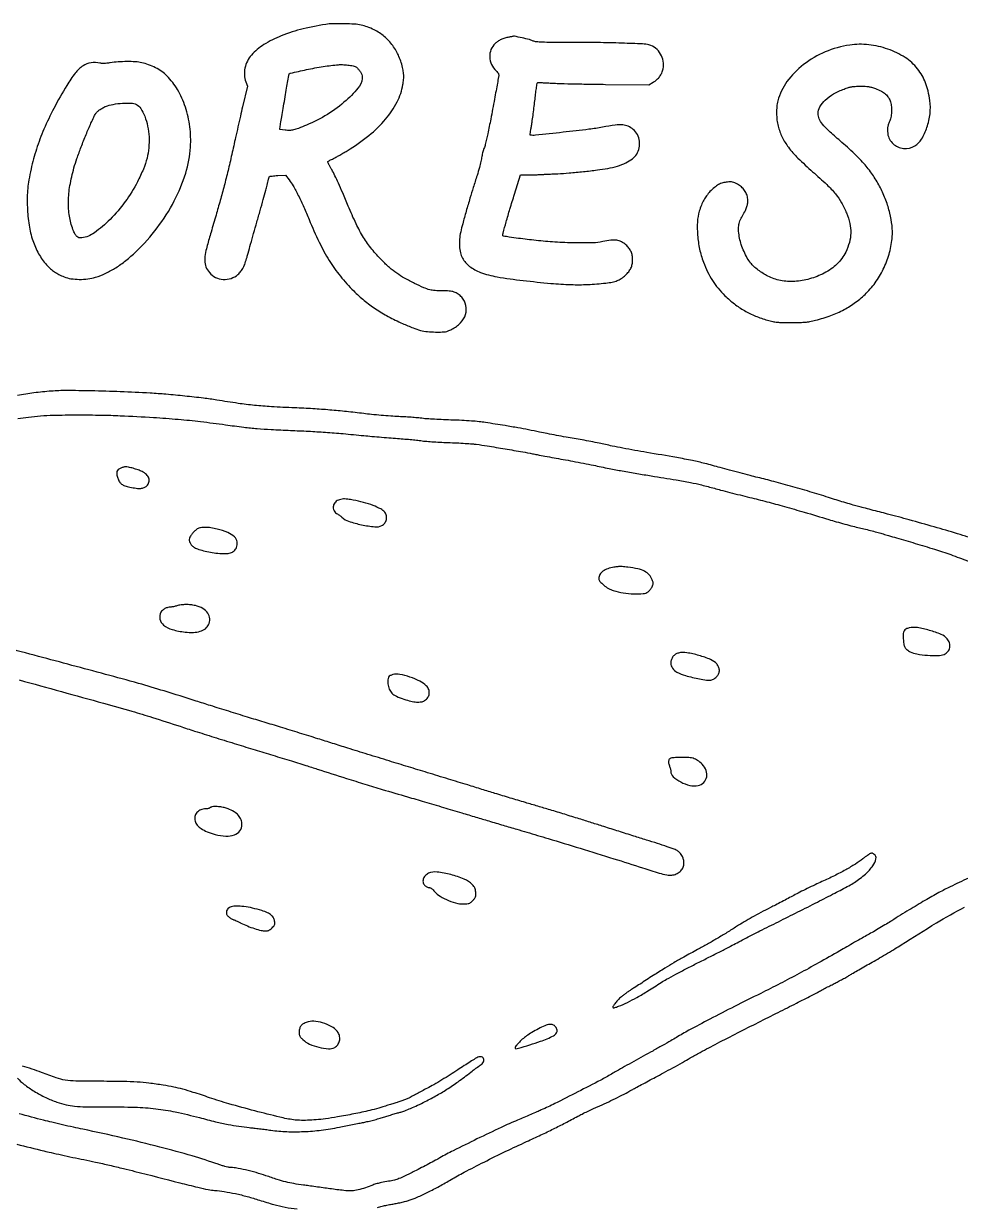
# Model space of a CAD drawing. Extents: x 437 to 3283, y 464 to 3358.
# Drawn here: x 1643 to 2724, y 1950 to 3317 of the extents above; entities that cross this region are included whole.
import ezdxf

# ---------------------------------------------------------------- set-up
doc = ezdxf.new("R2010")
doc.units = 0

msp = doc.modelspace()

# ---------------------------------------------------------------- linework, layer by layer
for points in [[(1995.5, 3316.378795, 0.024169), (1965.610286, 3310.679911, 0.036496), (1940.381579, 3302.607105, 0.042924), (1920.285137, 3292.438104, 0.074141), (1906.012264, 3280.361186, 0.063162), (1901.250467, 3273.316218, 0.065535), (1898.470923, 3265.391581, 0.066967), (1897.872284, 3257.17436, 0.071166), (1899.500293, 3249.269251), (1901.280646, 3244.318255), (1895.683703, 3220.409128, 0.000983), (1893.205293, 3209.727248, 0.000636), (1890.376758, 3197.354556, 0.000639), (1887.643633, 3185.257332, 0.00121), (1885.477045, 3175.5, -0.003275), (1881.03057, 3155.858767, -0.004333), (1876.709821, 3138.03649, -0.004559), (1872.274403, 3121.065141, -0.004419), (1867.485536, 3104, 0.000023), (1865.063151, 3095.65071, 0.000014), (1862.208174, 3085.807619, 0.000014), (1859.382643, 3076.063954, 0.000026), (1857.058591, 3068.047213, 0.014245), (1853.045761, 3052.566056, 0.059028), (1852.013882, 3042.978836, 0.094608), (1853.454749, 3035.847251, 0.078288), (1857.474253, 3029.20615, 0.103548), (1864.532092, 3023.684158, 0.098482), (1873.340556, 3021.329395, 0.097604), (1882.445828, 3022.517021, 0.099702), (1890.342518, 3027.070294, 0.045399), (1893.75993, 3030.678317, 0.046369), (1896.442878, 3034.819601, 0.038041), (1898.697964, 3040.063271, 0.017975), (1900.834647, 3047.116316, -0.003883), (1902.078948, 3051.683701, -0.000437), (1904.992411, 3062.024793, -0.00053), (1908.483072, 3074.323372, -0.000431), (1912.250329, 3087.5, 0.00115), (1916.040962, 3100.830888, 0.001314), (1919.603059, 3113.596875, 0.001186), (1922.571532, 3124.444646, 0.007476), (1923.988776, 3130, -0.00435), (1924.904606, 3133.685962, -0.006472), (1925.77586, 3136.89416, -0.003121), (1926.565533, 3139.595924, -0.122328), (1926.88081, 3140.129056, -0.164702), (1927.412322, 3140.396928, -0.004942), (1929.908653, 3140.724484, -0.009326), (1932.894606, 3141.029909, -0.006249), (1936.31886, 3141.272691), (1945.137719, 3141.78727), (1949.607567, 3136.143635, -0.040002), (1954.095838, 3129.438702, -0.011132), (1960.024283, 3118.261249, -0.010796), (1966.396633, 3104.858337, -0.009273), (1972.529561, 3090.5, 0.016013), (1984.162846, 3064.249487, 0.027134), (1995.7581, 3043.196611, 0.030106), (2008.607038, 3025.117769, 0.026958), (2023.98842, 3007.99862, 0.024691), (2036.098277, 2997.039863, 0.024529), (2049.255302, 2987.302643, 0.023432), (2063.870167, 2978.517869, 0.018752), (2080.357231, 2970.413707, 0.010706), (2092.495869, 2965.31086, 0.031076), (2101.151372, 2962.496138, 0.037927), (2109.078851, 2961.08256, 0.023566), (2118.518896, 2960.57686, 0.00563), (2126.093107, 2960.613709, 0.038492), (2129.806878, 2960.960358, 0.054338), (2132.884704, 2961.840698, 0.017548), (2137.216256, 2963.786748, 0.086634), (2147.330899, 2971.164215, 0.117091), (2153.078311, 2980.869425, 0.131473), (2153.495429, 2991.266622, 0.125446), (2148.695449, 3000.694128, 0.057461), (2144.534179, 3004.459346, 0.075571), (2139.974408, 3006.774548, 0.060646), (2134.182708, 3007.935491, 0.024149), (2126.070624, 3008.165909, -0.021538), (2117.839384, 3008.356727, -0.048742), (2111.697723, 3009.370903, -0.038283), (2105.025894, 3011.712886, -0.009155), (2094.350852, 3016.640067, -0.014958), (2082.814489, 3022.65554, -0.025972), (2073.67845, 3028.415174, -0.026811), (2065.387287, 3034.957424, -0.017259), (2056.477661, 3043.360714, -0.026153), (2044.938202, 3056.311646, -0.030282), (2035.409332, 3069.801535, -0.026766), (2026.713289, 3085.684588, -0.014441), (2017.645456, 3106.070595, 0.002564), (2011.27622, 3121.35749, 0.006303), (2006.398223, 3132.504258, 0.008438), (2002.332294, 3141.096432, 0.014152), (1998.593473, 3148.154059, -0.003925), (1996.833229, 3151.318613, -0.005867), (1995.349333, 3154.113843, -0.0027), (1994.130089, 3156.508737, -0.116904), (1994, 3157.057528, -0.248923), (1994.220824, 3157.473603, -0.012357), (1995.56761, 3158.337279, -0.017519), (1997.291493, 3159.302631, -0.011528), (1999.336546, 3160.296538, 0.016165), (2002.15156, 3161.697058, 0.00421), (2006.581255, 3164.130871, 0.004275), (2011.584009, 3166.991116, 0.004357), (2016.505511, 3169.918779, 0.033552), (2041.486393, 3187.469021, 0.047947), (2060.820644, 3206.417976, 0.055209), (2074.054939, 3226.212252, 0.077786), (2080.797428, 3246.304503, 0.009019), (2081.657925, 3251.979957, 0.034787), (2081.881842, 3255.535852, 0.036357), (2081.605489, 3259.011607, 0.010497), (2080.677449, 3264.321812, 0.052514), (2076.253405, 3278.677299, 0.057494), (2069.029756, 3291.330748, 0.059031), (2059.311223, 3301.731083, 0.060921), (2047.527972, 3309.445329, 0.023317), (2039.555258, 3312.923229, 0.039827), (2032.58924, 3314.964865, 0.03421), (2024.690018, 3316.054644, 0.012777), (2013.5, 3316.53779, 0.002915), (2007.536467, 3316.607967, 0.003692), (2002.025, 3316.599984, 0.002923), (1997.406125, 3316.532184, 0.029897)], [(2203, 3301.000676, 0.030345), (2198.322555, 3299.911089, 0.035682), (2194.066516, 3298.304884, 0.037957), (2190.321914, 3296.219737, 0.045457), (2187.171835, 3293.699319, 0.107301), (2182.405773, 3286.60184, 0.104104), (2180.943263, 3278.087331, 0.100531), (2183.032971, 3269.463771, 0.093324), (2188.353611, 3262.077363, -0.022661), (2189.948601, 3260.416053, -0.049341), (2190.975851, 3258.980543, -0.067404), (2191.493226, 3257.71438, -0.114894), (2191.521112, 3256.577363, 0.005022), (2191.221642, 3255.054893, 0.000114), (2189.865622, 3247.766476, 0.000256), (2188.283974, 3239.230285, 0.000173), (2186.489701, 3229.5, -0.002137), (2182.154797, 3206.498869, -0.005139), (2178.697129, 3189.514207, -0.004349), (2175.884732, 3176.926167, -0.062088), (2174.29963, 3172.617541, 0.043066), (2173.664444, 3171.07431, 0.01339), (2172.976702, 3168.660865, 0.013278), (2172.349376, 3165.910752, 0.01426), (2171.885557, 3163.195713, -0.021221), (2170.845715, 3157.580782, -0.011238), (2169.107331, 3150.716275, -0.007577), (2166.373088, 3141.406229, -0.002355), (2161.987173, 3127.5, 0.005579), (2158.187806, 3115.177062, 0.003091), (2153.812003, 3100.058253, 0.002954), (2149.814096, 3085.592482, 0.010035), (2147.453456, 3076.096813, 0.035302), (2146.166687, 3067.75331, 0.038032), (2146.113848, 3059.519339, 0.041), (2147.253817, 3052.055687, 0.065625), (2149.548973, 3046.041791, 0.105765), (2157.787807, 3036.386188, 0.074617), (2170.314463, 3029.466151, 0.046717), (2189.455715, 3024.325357, 0.013853), (2219.5, 3020.051275, 0.005608), (2251.676366, 3016.745096, 0.015017), (2274.670754, 3015.337354, 0.019114), (2294.247018, 3015.476541, 0.016207), (2314.870249, 3017.083096, 0.020718), (2322.51041, 3018.250176, 0.046862), (2328.116687, 3019.90285, 0.053881), (2332.82378, 3022.401378, 0.036812), (2337.576619, 3026.16089, 0.039174), (2341.396134, 3030.263599, 0.058121), (2343.982347, 3034.432579, 0.060981), (2345.45865, 3038.927735, 0.048917), (2345.956076, 3044, 0.047876), (2345.479401, 3048.966789, 0.057997), (2344.064889, 3053.425204, 0.057544), (2341.652875, 3057.466918, 0.046055), (2338.212975, 3061.196195, 0.064667), (2333.051058, 3064.762169, 0.084313), (2327.587198, 3066.495293, 0.065463), (2320.837859, 3066.550585, 0.024571), (2311.5, 3064.931528, -0.049782), (2300.020762, 3063.531886, -0.009878), (2279.300497, 3063.488533, -0.010828), (2256.153019, 3064.399125, -0.013105), (2234.5, 3066.291675, -0.001622), (2214.098823, 3068.681964, -0.009695), (2203.497621, 3070.167954, -0.00959), (2196.900432, 3071.353681, -0.357618), (2196, 3072.451604, -0.068726), (2196.336827, 3074.890542, -0.00122), (2199.964837, 3087.655628, -0.003018), (2204.341615, 3102.573297, -0.001965), (2209.567642, 3119.75), (2216.432872, 3142), (2227.966436, 3142.111783, 0.002053), (2232.602205, 3142.175752, 0.002414), (2236.993266, 3142.275594, 0.002119), (2240.701711, 3142.393566, 0.014992), (2242.5, 3142.512465, -0.009759), (2244.375802, 3142.656219, -0.001046), (2248.73125, 3142.895475, -0.001287), (2253.919545, 3143.156199, -0.001036), (2259.5, 3143.410643, 0.010081), (2272.669238, 3144.250049, 0.005177), (2289.13321, 3145.805045, 0.00514), (2305.268371, 3147.665596, 0.012236), (2317.205364, 3149.464247, 0.030183), (2328.408401, 3152.139067, 0.041446), (2338.032999, 3155.956064, 0.047818), (2345.619202, 3160.669727, 0.083861), (2350.653873, 3166.053154, 0.096051), (2353.567419, 3173.079319, 0.084908), (2353.822589, 3181.009935, 0.08505), (2351.42863, 3188.562961, 0.096857), (2346.724422, 3194.503889, 0.075129), (2340.940178, 3198.113979, 0.084106), (2334.567326, 3199.674714, 0.051896), (2325.785631, 3199.399409, 0.01235), (2311.325814, 3197.069789, -0.015989), (2295.569858, 3194.648851, -0.002779), (2265.658765, 3191.196078, -0.001136), (2233.839123, 3187.775216, -0.063581), (2227.882875, 3187.907263, -0.400304), (2227.675858, 3188.173945, -0.003845), (2227.967599, 3190.836821, -0.009845), (2228.402736, 3194.004758, -0.005901), (2229.037898, 3197.75, 0.008797), (2229.868276, 3202.824409, 0.002701), (2230.945254, 3210.510938, 0.002702), (2232.057773, 3219.127814, 0.002958), (2233.042476, 3227.5, -0.002789), (2233.948094, 3235.222289, -0.004367), (2234.822171, 3241.853732, -0.001314), (2235.644223, 3247.586877, -0.146262), (2235.966113, 3248.278661, -0.214158), (2236.605277, 3248.566306, -0.003646), (2240.543672, 3248.541285, -0.008597), (2245.192876, 3248.397863, -0.005527), (2250.578661, 3248.079263, 0.010026), (2258.794023, 3247.667414, 0.00155), (2275.098107, 3247.228089, 0.001728), (2294.336272, 3246.835886, 0.001501), (2314.5, 3246.555091), (2364.5, 3246.008977), (2369.713548, 3249.003898, 0.047028), (2373.8975, 3251.96195, 0.057674), (2377.144801, 3255.47449, 0.057289), (2379.519741, 3259.656202, 0.045505), (2381.110639, 3264.603783, 0.09849), (2381.31686, 3273.261399, 0.091444), (2378.229644, 3281.59158, 0.091992), (2372.395434, 3288.23332, 0.101227), (2364.74888, 3292.06762, 0.054957), (2357.425931, 3293.198579, 0.002878), (2333.649006, 3294.094708, 0.004522), (2305.324164, 3294.742672, 0.00328), (2273.780794, 3294.971925, -0.000952), (2249.332553, 3295.035773, -0.010138), (2239.387234, 3295.28238, -0.024842), (2233.793373, 3295.813934, -0.08227), (2230.280794, 3296.933625, 0.058053), (2226.808501, 3298.227847, 0.006149), (2218.381137, 3300.187769, 0.003105), (2209.470487, 3302.086968, 0.162463), (2207.749555, 3301.882381, -0.063514), (2207.55283, 3301.818588, -0.000792), (2206.251432, 3301.574863, -0.002322), (2204.742704, 3301.302025, -0.001517)], [(2596.5, 3291.891499, 0.064441), (2568.359327, 3284.048136, 0.065008), (2543.233751, 3269.314537, 0.069266), (2524.108966, 3249.681797, 0.095079), (2513.536106, 3227.477311, 0.040515), (2512.383732, 3220.914484, 0.025712), (2512.062126, 3213.154331, 0.025517), (2512.542427, 3205.29258, 0.036192), (2513.826631, 3198.407249, 0.049063), (2518.576886, 3185.585046, 0.048671), (2525.744554, 3173.897076, 0.036883), (2536.741272, 3161.386933, 0.014205), (2553.709214, 3145.657079, -0.009865), (2570.02116, 3130.796448, -0.031169), (2580.09357, 3119.981747, -0.041939), (2587.042485, 3109.905374, -0.033206), (2592.842239, 3098.005834, -0.041511), (2596.638666, 3085.911005, -0.060889), (2597.745483, 3074.829198, -0.062815), (2596.145746, 3064.065734, -0.047799), (2591.846804, 3052.933759, -0.039149), (2587.320135, 3045.421672, -0.043597), (2581.820538, 3038.993612, -0.042149), (2575.120288, 3033.444527, -0.032687), (2567.003891, 3028.55617, -0.050222), (2550.269746, 3021.942385, -0.055233), (2533.081468, 3019.068424, -0.058615), (2516.633476, 3020.08582, -0.072277), (2502.077551, 3024.960852, -0.025183), (2496.432595, 3028.176727, -0.021537), (2490.826706, 3032.105286, -0.022232), (2485.850673, 3036.286178, -0.03792), (2482.144565, 3040.250434, -0.041494), (2478.295332, 3045.962076, -0.023054), (2474.534482, 3053.477678, -0.022795), (2471.391521, 3061.526256, -0.032833), (2469.418511, 3068.911308, -0.026319), (2468.274334, 3076.869328, -0.055042), (2468.398068, 3083.11723, -0.06095), (2469.851417, 3088.77303, -0.03986), (2472.80177, 3094.834976, 0.017525), (2476.027591, 3100.773874, 0.040671), (2477.912364, 3105.475812, 0.050948), (2478.762172, 3109.708574, 0.048067), (2478.763348, 3114.11108, 0.063205), (2477.582482, 3119.341742, 0.063188), (2475.132314, 3124.112087, 0.0624), (2471.535516, 3128.169142, 0.059005), (2466.984561, 3131.302356, 0.018146), (2463.761974, 3132.854224, 0.051691), (2461.392441, 3133.611182, 0.052085), (2458.928113, 3133.863029, 0.018644), (2455.394333, 3133.723316, 0.050691), (2450.009833, 3132.754095, 0.055784), (2445.111793, 3130.735911, 0.049335), (2440.318177, 3127.450197, 0.028456), (2435.22545, 3122.644864, 0.030239), (2431.257226, 3117.905504, 0.034647), (2428.083342, 3112.924744, 0.031396), (2425.3977, 3107.149925, 0.018604), (2422.8972, 3099.974777, 0.060752), (2420.694101, 3087.642169, 0.033793), (2420.879732, 3072.351704, 0.032495), (2423.224416, 3056.257527, 0.037608), (2427.575992, 3041.394337, 0.022791), (2432.464303, 3030.009657, 0.029521), (2438.012379, 3020.095017, 0.030205), (2444.576425, 3011.084487, 0.025807), (2452.513397, 3002.419668, 0.03127), (2463.334244, 2993.022674, 0.033107), (2475.046001, 2985.24227, 0.032833), (2487.773995, 2979.022415, 0.029741), (2501.629577, 2974.285229, 0.013832), (2507.805996, 2972.758625, 0.028848), (2512.699757, 2971.984092, 0.020688), (2518.573418, 2971.643524, 0.004207), (2529, 2971.558721, 0.004562), (2539.202859, 2971.654677, 0.018961), (2545.34726, 2972.001867, 0.025113), (2550.574115, 2972.762861, 0.012843), (2557.044085, 2974.212909, 0.025484), (2574.79467, 2979.647811, 0.03548), (2589.969886, 2986.406566, 0.037637), (2603.33236, 2994.88081, 0.034969), (2615.627636, 3005.45588, 0.046283), (2627.201105, 3019.250528, 0.043821), (2636.281657, 3035.184696, 0.043532), (2642.496047, 3052.565278, 0.044327), (2645.559777, 3070.654061, 0.047596), (2645.35651, 3083.408811, 0.031722), (2642.817565, 3097.812507, 0.029977), (2638.226946, 3112.767217, 0.029195), (2631.847135, 3127.202538, 0.029214), (2623.795824, 3140.852066, 0.029389), (2614.223214, 3153.441546, 0.02512), (2601.936953, 3166.391824, 0.013271), (2585.5, 3181.248245, -0.00884), (2572.267926, 3192.996589, -0.03743), (2565.032197, 3200.72912, -0.065605), (2561.272708, 3206.911226, -0.10442), (2560.003738, 3212.945781, -0.133577), (2562.098608, 3220.622427, -0.071552), (2568.28244, 3228.350573, -0.058547), (2577.877197, 3235.436731, -0.040322), (2590.125726, 3241.181703, -0.013746), (2595.0286, 3242.86369, -0.032315), (2598.78736, 3243.777079, -0.030315), (2602.773616, 3244.230112, -0.010819), (2608.5, 3244.407204, -0.010107), (2614.208622, 3244.344782, -0.030458), (2618.083841, 3243.987076, -0.034247), (2621.634706, 3243.187772, -0.015681), (2626.142889, 3241.687611, -0.031732), (2633.026983, 3238.646011, -0.061096), (2637.990562, 3235.239141, -0.072843), (2641.410658, 3231.193502, -0.068473), (2643.614812, 3226.253057, -0.049551), (2644.661199, 3220.627053, -0.037143), (2644.72814, 3214.322256, -0.037519), (2643.869352, 3208.167495, -0.055309), (2642.133097, 3203, 0.152062), (2640.334463, 3189.539564, 0.164473), (2646.604193, 3177.925311, 0.166682), (2658.556234, 3172.595865, 0.156042), (2671.636651, 3175.527388, 0.126416), (2679.472621, 3183.303389, 0.054097), (2685.663612, 3196.81487, 0.051272), (2689.192381, 3212.66115, 0.063801), (2689.029968, 3227.739521, 0.023366), (2686.941715, 3238.903034, 0.034501), (2683.991583, 3248.419091, 0.037624), (2680.000907, 3256.791129, 0.037253), (2674.789079, 3264.5, 0.082705), (2660.342122, 3277.606756, 0.058867), (2640.662754, 3287.214223, 0.056741), (2618.448063, 3292.256667, 0.063325)], [(1743, 3271.455725, -0.010815), (1738.995548, 3270.909922, -0.019993), (1735.721094, 3270.667651, -0.024616), (1733.065786, 3270.70841, -0.049476), (1731, 3271.049088, 0.104921), (1720.89134, 3271.58777, 0.109647), (1711.611832, 3267.943054, 0.078746), (1702.513839, 3259.470011, 0.031067), (1692.801874, 3245.324827, 0.013737), (1677.92159, 3218.852151, 0.020177), (1666.448893, 3194.749891, 0.02225), (1657.825538, 3171.799771, 0.024306), (1651.560737, 3148.835473, 0.009914), (1649.035722, 3136.243029, 0.020647), (1647.671058, 3126.328039, 0.021402), (1647.156001, 3116.561973, 0.011508), (1647.314298, 3104.5, 0.029575), (1649.276128, 3083.970488, 0.041931), (1653.603641, 3066.149209, 0.046917), (1660.311931, 3050.95619, 0.056681), (1669.402041, 3038.298391, 0.024478), (1674.040131, 3033.656473, 0.033369), (1678.675272, 3029.983123, 0.033384), (1683.756176, 3026.960257, 0.024534), (1689.739645, 3024.281786, 0.055536), (1697.668539, 3022.165071, 0.034446), (1707.282642, 3021.384087, 0.033894), (1717.169449, 3021.934081, 0.045248), (1725.950674, 3023.840353, 0.033665), (1737.881054, 3028.488407, 0.030915), (1749.438587, 3034.81164, 0.028652), (1760.914401, 3042.999456, 0.021397), (1772.604245, 3053.247991, 0.040502), (1797.20976, 3080.895059, 0.041459), (1816.822417, 3111.940981, 0.043802), (1830.067913, 3143.890734, 0.061563), (1835.662747, 3174.208496, 0.047165), (1834.849155, 3197.615172, 0.047904), (1829.656907, 3220.328169, 0.050412), (1820.622698, 3240.492487, 0.067706), (1808.406844, 3256.325118, 0.042245), (1802.459912, 3261.273385, 0.031541), (1795.168727, 3265.708537, 0.031202), (1787.27108, 3269.245332, 0.03812), (1779.5, 3271.500648, 0.035282), (1772.051014, 3272.517891, 0.016606), (1762.33682, 3272.828637, 0.016389), (1752.12234, 3272.481147, 0.022582)], [(2025.788068, 3267.113422, -0.071488), (2028.244195, 3265.307043, -0.04072), (2030.658526, 3262.512537, -0.040702), (2032.590166, 3259.360449, -0.070864), (2033.57318, 3256.461611, -0.21581), (2030.61996, 3244.375621, -0.044643), (2015.256148, 3228.014807, -0.042413), (1993.691295, 3211.864377, -0.041563), (1969.568038, 3199.459734, -0.007133), (1960.154978, 3195.726042, -0.032601), (1954.533113, 3193.99825, -0.050182), (1949.978109, 3193.390166, -0.036289), (1944.856902, 3193.5957), (1938.771921, 3194.284137), (1939.289636, 3198.392068, -0.008822), (1939.684631, 3201.135225, -0.00055), (1941.004638, 3209.224545, -0.000813), (1942.603708, 3218.858688, -0.000603), (1944.400938, 3229.5, 0.000358), (1946.162171, 3239.897165, 0.000577), (1947.645963, 3248.757167, 0.000082), (1948.954286, 3256.633165, 0.040067), (1948.997263, 3257.14142, -0.347991), (1950.840375, 3259.44865, -0.004871), (1969.42698, 3263.551415, -0.012912), (1988.913412, 3267.131372, -0.018039), (2006.5, 3269.248253, -0.035835), (2010.870727, 3269.301053, -0.012669), (2017.11289, 3268.769839, -0.00993), (2023.197849, 3267.973734, -0.085569)], [(1773.106664, 3223.444842, -0.133618), (1778.268827, 3218.703682, -0.04761), (1782.815515, 3209.687626, -0.042818), (1786.174321, 3198.279821, -0.037583), (1787.730924, 3185.95416, -0.035089), (1787.481473, 3173.264088, -0.04057), (1785.425396, 3161.350401, -0.035756), (1781.205317, 3148.762533, -0.019318), (1774.334254, 3133.921254, -0.039976), (1760.386489, 3111.280072, -0.037648), (1742.7563, 3090.656027, -0.039436), (1724.715221, 3075.167722, -0.124956), (1710.06085, 3069.281336, -0.096854), (1706.882267, 3069.471558, -0.127031), (1704.347673, 3070.87466, -0.086564), (1702.158573, 3073.816064, -0.027277), (1699.952731, 3078.855883, -0.050699), (1695.89806, 3094.301945, -0.042983), (1694.725963, 3111.141815, -0.038586), (1696.460094, 3129.623669, -0.027103), (1701.121169, 3150, -0.01403), (1704.531158, 3160.751401, -0.006791), (1709.463007, 3174.313964, -0.006635), (1715.101855, 3188.613176, -0.008163), (1720.756138, 3201.79462, -0.006114), (1723.984589, 3208.764606, -0.031367), (1726.05925, 3212.484844, -0.053162), (1728.028177, 3214.931386, -0.046104), (1730.559017, 3217.040605, -0.011571), (1732.408507, 3218.251005, -0.009765), (1734.418628, 3219.447276, -0.009885), (1736.295531, 3220.466611, -0.026859), (1737.674339, 3221.089059, -0.049305), (1746.220316, 3223.470925, -0.02673), (1757.062517, 3224.776471, -0.024776), (1767.333697, 3224.949534, -0.111599)], [(1755.250688, 2803.509421, 0.074839), (1752.302433, 2801.663436, 0.140649), (1750.768822, 2799.335474, 0.117316), (1750.553184, 2796.237407, 0.04366), (1751.645995, 2791.981338, 0.050234), (1753.628387, 2787.759338, 0.096394), (1756.118107, 2784.985987, 0.081575), (1759.757673, 2783.071465, 0.02831), (1765.5, 2781.51396, 0.017529), (1773.027524, 2780.196993, 0.052548), (1778.239501, 2780.024175, 0.079126), (1782.059299, 2780.917657, 0.099754), (1785.076923, 2782.923077, 0.120778), (1787.631844, 2787.137349, 0.155385), (1787.615216, 2791.642429, 0.129602), (1784.881459, 2795.909704, 0.073171), (1779.766537, 2799.387911, 0.026504), (1775.111317, 2801.345729, 0.015748), (1769.386084, 2803.202546, 0.014649), (1763.92284, 2804.614007, 0.060754), (1760.539901, 2804.960858, 0.045405), (1759.533625, 2804.849787, 0.016787), (1758.144736, 2804.518353, 0.016476), (1756.644343, 2804.05296, 0.019075)], [(2007.64255, 2766.971794, 0.052674), (2004.994658, 2765.863477, 0.068448), (2002.884886, 2764.298087, 0.073034), (2001.375888, 2762.312941, 0.072112), (2000.493256, 2759.969297, 0.099272), (2000.442791, 2757.213243, 0.068736), (2001.416993, 2754.242115, 0.071218), (2003.10108, 2751.760821, 0.132002), (2005.136585, 2750.45665, -0.059689), (2006.178757, 2749.98301, -0.019653), (2007.584573, 2749.051671, -0.019259), (2009.076914, 2747.886458, -0.020669), (2010.439048, 2746.635781, 0.119504), (2018.084524, 2741.987995, 0.025944), (2033.1344, 2738.041399, 0.024753), (2048.421484, 2735.651392, 0.145596), (2056.315741, 2737.11704, 0.108124), (2059.787618, 2739.971676, 0.109629), (2061.72873, 2744.001837, 0.111205), (2061.768434, 2748.427436, 0.113987), (2059.901348, 2752.398286, 0.106477), (2055.246938, 2756.256396, 0.028034), (2046.376288, 2760.259542, 0.02662), (2035.33723, 2763.852201, 0.022194), (2023.289946, 2766.508669, 0.006366), (2017.091105, 2767.508513, 0.029408), (2013.473611, 2767.829091, 0.045797), (2010.664232, 2767.654849, 0.034435)], [(1843.457381, 2733.137076, 0.047415), (1840.583338, 2730.986632, 0.033019), (1837.767601, 2728.069172, 0.033471), (1835.502047, 2724.99256, 0.080651), (1834.386428, 2722.403517, 0.097671), (1834.250878, 2719.75738, 0.07737), (1835.093413, 2717.014027, 0.070402), (1836.833625, 2714.431646, 0.059469), (1839.315725, 2712.26149, 0.067267), (1843.548324, 2710.13636, 0.02013), (1850.479705, 2708.062453, 0.01947), (1858.65684, 2706.306409, 0.01816), (1867.137688, 2705.143376, 0.025575), (1875.910093, 2704.714677, 0.073914), (1881.909487, 2705.620594, 0.110117), (1885.970328, 2707.928344, 0.110164), (1888.665622, 2711.742147, 0.1458), (1889.377099, 2718.415062, 0.157554), (1886.272164, 2724.154731, 0.095679), (1878.757066, 2728.988701, 0.032621), (1866.371566, 2733.032848, 0.025878), (1859.236258, 2734.469182, 0.035603), (1852.715604, 2734.9639, 0.041022), (1847.260548, 2734.540564, 0.097346)], [(2324.35053, 2688.944805, 0.048752), (2317.160217, 2687.283631, 0.080592), (2311.660775, 2684.383347, 0.101938), (2308.223818, 2680.476303, 0.130305), (2307, 2675.86007, 0.18285), (2308.217457, 2672.642255, 0.038346), (2312.61369, 2668.373089, 0.039712), (2318.168917, 2664.451449, 0.059004), (2323.606465, 2662.039831, 0.035163), (2335.072773, 2659.363824, 0.031233), (2347.266704, 2658.18302, 0.030651), (2357.981026, 2658.474457, 0.136435), (2363.816035, 2660.668585, 0.04438), (2364.978351, 2661.687128, 0.022498), (2366.258574, 2663.154063, 0.022156), (2367.453012, 2664.798327, 0.030711), (2368.36209, 2666.376768, 0.020572), (2369.411632, 2668.727013, 0.089266), (2369.714916, 2670.217062, 0.081538), (2369.49402, 2671.784804, 0.01553), (2368.547179, 2674.515635, 0.091049), (2365.078974, 2680.218302, 0.091986), (2359.821945, 2684.292714, 0.06615), (2352.000318, 2687.092753, 0.024904), (2340.5, 2688.970714, 0.001792), (2337.014419, 2689.350343, 0.002761), (2333.996875, 2689.651219, 0.000893), (2331.384323, 2689.892441, 0.080971), (2331, 2689.86499, -0.023329), (2330.630748, 2689.795412, -0.000521), (2328.840468, 2689.545763, -0.001177), (2326.743189, 2689.260563, -0.000796)], [(1820, 2644.448285, -0.015373), (1818.068282, 2643.904289, -0.012793), (1815.985019, 2643.442417, -0.01299), (1814.054844, 2643.117811, -0.03384), (1812.651129, 2643.015181, 0.070819), (1809.416831, 2642.537173, 0.052747), (1806.080509, 2641.151973, 0.054255), (1803.228555, 2639.169996, 0.094735), (1801.455949, 2636.914815, 0.174565), (1800.413713, 2629.041063, 0.169384), (1804.608979, 2622.192656, 0.102049), (1814.477911, 2617.027223, 0.041989), (1829.361533, 2614.089555, 0.036494), (1839.105685, 2613.719238, 0.066061), (1846.962623, 2615.042874, 0.08553), (1852.756746, 2617.982263, 0.12251), (1856.393538, 2622.416892, 0.123817), (1857.79462, 2629.44822, 0.138087), (1855.597584, 2635.987408, 0.115303), (1849.856219, 2641.25761, 0.070599), (1841.253736, 2644.614793, 0.030311), (1835.719403, 2645.567714, 0.029444), (1830.056295, 2645.856996, 0.030709), (1824.676586, 2645.483946, 0.043681)], [(2665.209044, 2618.987592, 0.057325), (2661.355482, 2617.628347, 0.155896), (2659.287978, 2615.651732, 0.112086), (2658.36777, 2612.394347, 0.022696), (2658.327256, 2606.347498, 0.027559), (2658.884765, 2600.420647, 0.08627), (2660.143114, 2596.636239, 0.101941), (2662.469017, 2593.854015, 0.047973), (2666.417922, 2591.29247, 0.079851), (2673.840852, 2588.830911, 0.021662), (2686.168915, 2587.375384, 0.020804), (2698.479009, 2586.973896, 0.096997), (2705.401426, 2588.394367, 0.118685), (2709.68716, 2591.5326, 0.127102), (2711.941062, 2596.20286, 0.123109), (2711.685555, 2601.50004, 0.107246), (2708.984234, 2606.365175, 0.114551), (2701.980513, 2611.38802, 0.028337), (2688.555432, 2616.097571, 0.029029), (2674.555671, 2619.26774, 0.097614)], [(2399.014389, 2589.947781, 0.085966), (2395.408529, 2588.445233, 0.08579), (2392.515149, 2585.816617, 0.084741), (2390.64624, 2582.338519, 0.081175), (2390, 2578.384223, 0.156415), (2391.900551, 2572.457522, 0.111351), (2397.141531, 2567.782582, 0.060464), (2406.849842, 2563.839442, 0.015845), (2423.226561, 2559.947231, 0.019798), (2431.114348, 2558.657618, 0.069373), (2436.251475, 2558.740095, 0.101997), (2440.059335, 2560.164133, 0.077688), (2443.426304, 2563.094787, 0.082863), (2445.448514, 2566.51347, 0.100279), (2446.073952, 2570.180727, 0.097767), (2445.225209, 2573.874057, 0.075075), (2442.984234, 2577.365175, 0.114516), (2435.932056, 2582.423507, 0.028875), (2422.509476, 2587.118031, 0.029602), (2408.489729, 2590.246182, 0.096207)], [(2069.048855, 2564.980196, 0.066941), (2065.90738, 2563.78272, 0.148592), (2064.127208, 2561.975681, 0.114841), (2063.391263, 2559.143199, 0.031872), (2063.567742, 2554.52567, 0.063662), (2065.057348, 2548.137167, 0.111444), (2068.011807, 2543.60996, 0.086093), (2073.207718, 2540.063932, 0.02698), (2082.01441, 2536.616192, 0.021582), (2090.007381, 2534.351975, 0.040803), (2096.624239, 2533.342957, 0.052384), (2101.914344, 2533.527692, 0.106191), (2105.806555, 2534.953617, 0.102271), (2109.505117, 2538.515617, 0.122414), (2111.18959, 2543.035218, 0.122661), (2110.560614, 2547.810478, 0.102945), (2107.753941, 2552.092212, 0.081644), (2100.305902, 2557.437271, 0.034542), (2088.89513, 2562.134235, 0.034038), (2077.194206, 2565.164167, 0.104334)], [(2398.21123, 2469.295164, 0.005267), (2392.526965, 2469.007979, 0.05064), (2390.139445, 2468.61727, 0.124344), (2388.793304, 2467.862846, 0.096557), (2387.814128, 2466.491401, 0.058174), (2387.35799, 2465.073816, 0.068807), (2387.27686, 2463.669178, 0.052244), (2387.585709, 2462.010533, 0.019082), (2388.352899, 2459.746007, -0.013665), (2388.983394, 2457.949241, -0.013583), (2389.516164, 2456.117114, -0.013548), (2389.894429, 2454.492295, -0.050452), (2390, 2453.448702, 0.209421), (2392.76985, 2447.125619, 0.065605), (2401.415241, 2441.031252, 0.062671), (2412.118927, 2437.028904, 0.11411), (2421.40535, 2436.978653, 0.136681), (2427.969399, 2440.509435, 0.153531), (2431.402817, 2446.780362, 0.139498), (2430.786736, 2454.373765, 0.106726), (2426.263982, 2461.417336, 0.046832), (2420.888058, 2465.888238, 0.081777), (2415.651265, 2468.334202, 0.061479), (2408.919562, 2469.358255, 0.017029)], [(1860.5, 2412.345198, 0.026097), (1859.664614, 2412.072452, 0.021745), (1858.808438, 2411.699061, 0.022294), (1858.053788, 2411.287468, 0.05408), (1857.55, 2410.902935, -0.111541), (1856.964821, 2410.553879, -0.027747), (1855.880644, 2410.265237, -0.026979), (1854.571974, 2410.066419, -0.024211), (1853.201129, 2410, 0.096792), (1847.470896, 2408.880233, 0.116936), (1843.016698, 2405.708544, 0.127038), (1840.697752, 2401.103305, 0.126888), (1840.897169, 2395.948881, 0.102748), (1843.452154, 2391.225801, 0.070586), (1848.007591, 2387.155576, 0.053562), (1854.75183, 2383.633784, 0.026187), (1863.964792, 2380.561679, 0.052872), (1876.389145, 2378.507509, 0.102377), (1886.308353, 2379.964446, 0.14659), (1892.613241, 2384.668395, 0.161254), (1894.996262, 2391.884859, 0.093317), (1893.93675, 2397.487441, 0.087242), (1890.90164, 2402.470864, 0.074702), (1885.880934, 2406.704771, 0.047119), (1878.988624, 2410.096321, 0.037916), (1874.528333, 2411.41435, 0.022626), (1869.068379, 2412.330726, 0.021857), (1863.867216, 2412.733755, 0.074393)], [(2620, 2358.26588, 0.057384), (2619.092821, 2357.791965, 0.005019), (2616.955351, 2356.31045, 0.006535), (2614.439466, 2354.479163, 0.005036), (2611.741619, 2352.418264, -0.024553), (2603.017831, 2346.277887, -0.013627), (2591.833346, 2339.619611, -0.012328), (2578.805852, 2332.753351, -0.009773), (2564.413275, 2325.962494, 0.005136), (2556.498209, 2322.317283, 0.003424), (2547.50265, 2317.986303, 0.003446), (2538.833958, 2313.664992, 0.006744), (2532, 2310.082587, -0.002266), (2525.538092, 2306.621081, -0.0015), (2518.0875, 2302.701878, -0.001509), (2510.825081, 2298.937282, -0.002934), (2505, 2295.983127, 0.005051), (2493.839907, 2290.263817, 0.006618), (2483.768393, 2284.801943, 0.007155), (2474.558832, 2279.474148, 0.008427), (2466, 2274.160162, -0.004807), (2454.838685, 2267.117904, -0.004826), (2443.55834, 2260.300784, -0.004868), (2432.248817, 2253.761948, -0.005118), (2421, 2247.554574, 0.002411), (2404.886628, 2238.776282, 0.006595), (2393.612714, 2232.36848, 0.007241), (2383.114276, 2226.010832, 0.003465), (2369.806575, 2217.557332, -0.000201), (2362.113921, 2212.599924, -0.000204), (2354.458037, 2207.675, -0.000199), (2347.796557, 2203.397351, -0.000843), (2343.806575, 2200.846924, 0.009314), (2340.666298, 2198.763872, 0.006892), (2337.269698, 2196.348717, 0.00697), (2334.123915, 2193.97792, 0.01553), (2331.813675, 2192.067986, 0.028058), (2328.401143, 2188.705684, 0.028141), (2325.390132, 2184.985609, 0.022535), (2323.185984, 2181.61485, 0.342371), (2323.349995, 2180.316672, 0.25579), (2323.813861, 2180.180993, 0.01194), (2325.457919, 2180.583605, 0.017255), (2327.454853, 2181.198153, 0.011278), (2329.714063, 2182.037222, 0.01875), (2339.972913, 2186.565272, 0.013954), (2350.947209, 2192.293471, 0.011452), (2363.577808, 2199.725765, 0.005961), (2379, 2209.539181, -0.017649), (2384.980894, 2213.151379, -0.003738), (2395.66875, 2218.997858, -0.003909), (2408.170282, 2225.590105, -0.003703), (2421, 2232.107772, 0.001349), (2434.0867, 2238.67867, 0.001283), (2447.359375, 2245.430658, 0.001272), (2459.062201, 2251.459507, 0.004547), (2466.5, 2255.401376, -0.005981), (2474.985357, 2259.867313, -0.000812), (2492.883463, 2268.97898, -0.000935), (2514.129407, 2279.701702, -0.000789), (2536.65647, 2290.973744, 0.00193), (2559.282671, 2302.360077, 0.002751), (2579.281688, 2312.660114, 0.002131), (2595.650249, 2321.293611, 0.024985), (2601.836555, 2324.998344, 0.031718), (2614.566311, 2334.735048, 0.059813), (2623.225845, 2344.315702, 0.097807), (2626.774203, 2352.251605, 0.305301), (2624.777494, 2357.443296, 0.013894), (2623.202711, 2358.482323, 0.096532), (2622.343538, 2358.808639, 0.112817), (2621.483019, 2358.761973, 0.021981)], [(2110.378302, 2335.563079, 0.105123), (2106.413602, 2332.732794, 0.122744), (2104.212834, 2328.676181, 0.139209), (2104.3136, 2324.448328, 0.15211), (2106.634859, 2321.07258, 0.034761), (2107.801827, 2320.279304, 0.029766), (2109.128283, 2319.60882, 0.030874), (2110.411223, 2319.145199, 0.071382), (2111.423096, 2319, -0.122086), (2112.555809, 2318.719238, -0.040907), (2114.003908, 2317.795726, -0.034476), (2115.625092, 2316.378413, -0.021808), (2117.31894, 2314.522812, 0.08335), (2123.750453, 2309.014496, 0.039802), (2133.522049, 2304.144517, 0.039745), (2144.035221, 2300.853898, 0.076808), (2152.806264, 2300.23384, 0.021077), (2155.962999, 2300.630136, 0.068305), (2157.973502, 2301.259628, 0.072091), (2159.681491, 2302.38786, 0.025325), (2161.779429, 2304.456379, 0.020702), (2163.775335, 2306.823975, 0.086045), (2164.646881, 2308.468409, 0.081998), (2164.935135, 2310.349438, 0.017794), (2164.779738, 2313.64253, 0.022751), (2164.400219, 2316.585878, 0.056519), (2163.786937, 2318.666467, 0.061457), (2162.758442, 2320.453133, 0.031184), (2161.069843, 2322.42794, 0.100863), (2151.614646, 2328.896198, 0.036362), (2136.106838, 2334.142839, 0.03549), (2120.314194, 2337.058932, 0.131282)], [(1882.50116, 2296.933981, 0.062622), (1880.090587, 2295.872363, 0.093), (1878.369037, 2294.34595, 0.09564), (1877.348896, 2292.333875, 0.069748), (1877, 2289.844921, 0.071018), (1877.208262, 2288.386062, 0.082471), (1877.815145, 2287.123815, 0.064197), (1878.933941, 2285.900876, 0.0262), (1880.732135, 2284.536051, 0.010382), (1882.227326, 2283.564795, 0.013646), (1883.632886, 2282.744965, 0.011117), (1884.82831, 2282.124879, 0.114566), (1885.366164, 2282, -0.103698), (1885.977986, 2281.871731, -0.003502), (1888.240319, 2280.860567, -0.006479), (1890.900478, 2279.607296, -0.004457), (1893.88403, 2278.121078, 0.021878), (1901.300613, 2274.743691, 0.017864), (1909.498997, 2271.771034, 0.017599), (1917.081718, 2269.615786, 0.060507), (1922.151622, 2269, 0.037543), (1924.381255, 2269.167652, 0.071545), (1926.09884, 2269.685721, 0.063413), (1927.730997, 2270.714583, 0.024077), (1929.727924, 2272.527924, 0.019269), (1931.727494, 2274.687853, 0.086036), (1932.606821, 2276.16589, 0.096909), (1932.884395, 2277.765467, 0.027984), (1932.689668, 2280.277924, 0.091595), (1931.406677, 2284.202176, 0.09558), (1928.819146, 2287.342121, 0.069566), (1924.530752, 2289.983537, 0.0268), (1917.971854, 2292.449078, 0.019659), (1907.229966, 2295.383464, 0.025401), (1897.168593, 2297.178621, 0.02817), (1888.560018, 2297.777426, 0.075866)], [(1971.5, 2164.128651, 0.050513), (1966.683336, 2162.339081, 0.099382), (1963.455943, 2159.861148, 0.109451), (1961.624346, 2156.507355, 0.070575), (1961, 2152.106077, 0.03293), (1961.171315, 2149.507658, 0.083856), (1961.725941, 2147.708279, 0.068463), (1962.912821, 2145.984632, 0.016757), (1965.325302, 2143.512798, 0.086705), (1972.948129, 2138.397158, 0.044467), (1983.873323, 2134.66466, 0.044274), (1994.784216, 2132.995069, 0.13598), (2002.032733, 2134.516927, 0.116917), (2005.551898, 2137.541914, 0.100858), (2007.574721, 2141.988251, 0.096596), (2007.743161, 2147.040765, 0.09737), (2005.998386, 2151.770677, 0.118724), (2000.367643, 2157.418726, 0.051699), (1990.755787, 2162.029635, 0.051351), (1980.180754, 2164.632849, 0.098705)], [(2237.178241, 2156.013301, 0.011851), (2229.559929, 2151.734799, 0.021336), (2223.560308, 2147.82049, 0.02484), (2218.592057, 2143.881012, 0.026506), (2214.151083, 2139.54808, 0.013945), (2211.542828, 2136.555129, 0.062189), (2210.298565, 2134.591154, 0.215435), (2210.281212, 2133.514514, 0.299101), (2211.064366, 2133, 0.075124), (2214.240945, 2133.479982, 0.002228), (2227.135225, 2137.530729, 0.004764), (2239.539395, 2141.618944, 0.017138), (2247.329782, 2144.570606, 0.02609), (2254.59405, 2148.067226, 0.116053), (2258.092707, 2151.209926, 0.209571), (2258.746609, 2154.525733, 0.112487), (2256.92742, 2158.365141, 0.138231), (2253.919951, 2160.555902, 0.118897), (2250.023387, 2161.018458, 0.070914), (2244.711814, 2159.604791, 0.021578)]]:
    msp.add_lwpolyline(points, format="xyb", close=True)
for points in [[(2733, 2723.695546, 0.015226), (2720.735131, 2727.733852, 0.00195), (2694.117541, 2735.495462, 0.002473), (2665.242527, 2743.638918, 0.00373), (2640, 2750.421033, -0.000047), (2630.888774, 2752.797203, -0.00004), (2621.290625, 2755.302149, -0.00004), (2612.566914, 2757.580385, -0.000116), (2606.5, 2759.166811, -0.006312), (2600.524069, 2760.811803, -0.002338), (2592.15, 2763.273533, -0.002316), (2583.036677, 2766.044986, -0.002791), (2574.5, 2768.736625, 0.004622), (2553.216534, 2775.361732, 0.003949), (2530.668207, 2781.958792, 0.004058), (2509.00731, 2787.921379, 0.006589), (2490.5, 2792.594334, -0.003875), (2481.483324, 2794.818995, -0.001832), (2469.884375, 2797.821634, -0.001815), (2457.767631, 2801.052805, -0.002564), (2447, 2804.025475, 0.006063), (2429.259588, 2808.78981, 0.011541), (2414.865139, 2812.117078, 0.007481), (2396.793661, 2815.576026, 0.00128), (2362.336427, 2821.547396, -0.002392), (2348.664705, 2823.947986, -0.002252), (2334.73945, 2826.526629, -0.002238), (2322.418852, 2828.922758, -0.00781), (2314.5, 2830.628655, 0.006233), (2307.272214, 2832.209556, 0.002796), (2297.7375, 2834.115326, 0.002767), (2287.636913, 2836.017574, 0.003761), (2278.5, 2837.615091, -0.002969), (2269.079305, 2839.246851, -0.001867), (2258.0875, 2841.260431, -0.001873), (2247.286407, 2843.322694, -0.003431), (2238.5, 2845.097102, 0.003655), (2225.707364, 2847.674604, 0.004319), (2213.570497, 2849.919198, 0.003144), (2198.655671, 2852.447943, 0.000953), (2176, 2856.098418, 0.01411), (2168.813998, 2857.0352, 0.007324), (2159.799745, 2857.819285, 0.006171), (2148.938336, 2858.469302, 0.00368), (2136, 2858.988079, -0.002775), (2125.030645, 2859.408029, -0.003429), (2114.815625, 2859.926109, -0.002826), (2106.244476, 2860.4684, -0.025278), (2102.5, 2860.917561, 0.020213), (2098.994255, 2861.374139, 0.003391), (2092.240625, 2861.93127, 0.003708), (2084.28848, 2862.473732, 0.003283), (2076, 2862.922812, -0.006091), (2066.702502, 2863.478948, -0.003627), (2055.646875, 2864.356168, -0.003629), (2044.639548, 2865.390495, -0.006264), (2035.5, 2866.432111, 0.005197), (2015.691964, 2868.732406, 0.005757), (1996.504612, 2870.535585, 0.005622), (1976.878658, 2871.930266, 0.00452), (1955.744184, 2873.001842, -0.004144), (1929.015795, 2874.336877, -0.010335), (1909.516504, 2875.877887, -0.010803), (1890.604393, 2878.180174, -0.004927), (1866, 2881.964167, 0.010494), (1850.471547, 2884.175656, 0.004272), (1829.2617, 2886.559717, 0.004308), (1807.298598, 2888.647501, 0.007448), (1789, 2889.953695, 0.004282), (1754.599158, 2891.599359, 0.004637), (1721.077836, 2892.604086, 0.004558), (1692.238959, 2892.93785, 0.019356), (1675, 2892.312632, 0.01279), (1654.898788, 2890.28484, 0.014875), (1635.921806, 2887.302773, 0.015595)], [(1636.222404, 2860.613084, -0.011915), (1648.659929, 2862.427497, -0.008792), (1662.5, 2863.86434, -0.017764), (1677.442345, 2864.617156, -0.003368), (1704.714307, 2864.837469, -0.003833), (1733.030827, 2864.658384, -0.008619), (1754.5, 2863.987752, -0.002789), (1792.926012, 2861.909139, -0.00658), (1821.543398, 2859.822699, -0.007685), (1847.272987, 2857.207071, -0.00548), (1876, 2853.520286, 0.003768), (1897.053199, 2850.745039, 0.009178), (1912.620308, 2849.101731, 0.008858), (1928.556839, 2847.998725, 0.003292), (1951, 2846.992555, -0.003681), (1971.815898, 2846.043128, -0.00449), (1991.278646, 2844.83642, -0.004196), (2011.763512, 2843.208696, -0.002609), (2035.764927, 2840.972451, 0.002212), (2045.022599, 2840.102471, 0.001277), (2056.16796, 2839.13351, 0.001276), (2067.358252, 2838.218208, 0.002142), (2076.764927, 2837.513495, -0.002972), (2085.106883, 2836.874611, -0.003464), (2093.024697, 2836.165585, -0.003075), (2099.712545, 2835.478422, -0.02084), (2103, 2834.980854, 0.028203), (2106.413606, 2834.515472, 0.003305), (2114.08125, 2833.958622, 0.003954), (2123.216091, 2833.42841, 0.003226), (2133, 2833.001399, -0.002966), (2142.966482, 2832.571629, -0.003224), (2152.653125, 2832.033719, -0.003029), (2160.9439, 2831.469239, -0.015779), (2165.5, 2830.986347, -0.006053), (2178.07163, 2829.095921, -0.00149), (2198.677654, 2825.678735, -0.001401), (2219.163288, 2822.159704, -0.00751), (2230.292276, 2820.043116, 0.004073), (2235.674197, 2818.981155, 0.00094), (2244.759715, 2817.282846, 0.000971), (2255.231916, 2815.366719, 0.000949), (2265.792276, 2813.476328, -0.002625), (2276.951438, 2811.44012, -0.001959), (2289.235856, 2809.082027, -0.00198), (2300.795024, 2806.768592, -0.004509), (2309.5, 2804.90858, 0.008213), (2319.034748, 2802.945002, 0.002314), (2333.965906, 2800.196404, 0.002332), (2350.872808, 2797.246243, 0.002458), (2367.511593, 2794.50686, -0.001602), (2396.316846, 2789.815055, -0.007689), (2412.680402, 2786.836632, -0.011619), (2425.591487, 2783.967619, -0.007656), (2440.304118, 2780.097657, 0.004018), (2447.552429, 2778.134591, 0.001353), (2458.153463, 2775.385397, 0.001346), (2469.895556, 2772.407841, 0.001542), (2481.133205, 2769.627179, -0.00439), (2500.814131, 2764.638143, -0.003964), (2521.088587, 2759.136563, -0.003379), (2544.079925, 2752.533754, -0.001843), (2572.212012, 2744.135591, 0.004287), (2580.911266, 2741.58489, 0.002986), (2590.771341, 2738.848937, 0.003012), (2600.262361, 2736.337614, 0.006231), (2607.712012, 2734.513099, -0.003835), (2614.597172, 2732.861771, -0.002779), (2622.240403, 2730.921354, -0.002807), (2629.478302, 2728.997507, -0.006126), (2635, 2727.42369, 0.000958), (2641.085718, 2725.620896, 0.000268), (2650.615766, 2722.823166, 0.00027), (2661.40063, 2719.669647, 0.000284), (2672.011119, 2716.579865, -0.005659), (2694.328042, 2709.820069, -0.009147), (2713.139646, 2703.508217, -0.00818), (2733.120664, 2696.024286, -0.003532)], [(1638, 2558.875426, -0.000171), (1735.271898, 2531.991356, -0.002771), (1767.941983, 2522.754702, -0.006354), (1791.628191, 2515.588675, -0.002627), (1823.5, 2505.317784, 0.002269), (1840.362954, 2499.870252, 0.001012), (1862.6125, 2492.843509, 0.001002), (1886.180423, 2485.504703, 0.001358), (1907.5, 2478.976256, -0.000742), (1928.129953, 2472.686771, -0.000657), (1949.596875, 2466.076386, -0.00066), (1968.915822, 2460.071682, -0.002016), (1982, 2455.927949, 0.000624), (2015.83252, 2445.109539, 0.002384), (2036.96796, 2438.491077, 0.00266), (2057.016808, 2432.434252, 0.000922), (2086, 2423.904458, -0.000529), (2105.556171, 2418.16577, -0.000371), (2127.5625, 2411.665037, -0.000375), (2148.623952, 2405.409254, -0.000784), (2165, 2400.503842, 0.000645), (2180.000693, 2396.005885, 0.000481), (2196.5625, 2391.080457, 0.000486), (2212.185374, 2386.467124, 0.001105), (2224, 2383.019173, -0.003291), (2248.608116, 2375.720725, -0.001037), (2285.300326, 2364.491905, -0.00107), (2324.199053, 2352.40831, -0.001691), (2357.5, 2341.861588, 0.003531), (2376.535057, 2335.909985, 0.028855), (2385.383999, 2333.760633, 0.065884), (2391.120192, 2333.479288, 0.08367), (2396.250716, 2334.786705, 0.076119), (2400.808628, 2337.698008, 0.097482), (2403.839765, 2341.635299, 0.099485), (2405.114483, 2346.361949, 0.08243), (2404.596366, 2351.55802, 0.032805), (2403.478972, 2354.826021, 0.054714), (2402.075372, 2357.368861, 0.05447), (2400.148811, 2359.554343, 0.032192), (2397.43098, 2361.730147, 0.067073), (2395.107271, 2362.930393, 0.002462), (2385.736884, 2366.222986, 0.004452), (2374.579192, 2369.971088, 0.003107), (2361.93098, 2374.008151, -0.000419), (2347.266483, 2378.602048, -0.000254), (2329.92035, 2384.061666, -0.000254), (2312.710428, 2389.497655, -0.000448), (2298.5, 2394.008195, 0.001667), (2284.387284, 2398.449893, 0.000983), (2267.5, 2403.666627, 0.000983), (2250.611555, 2408.811057, 0.001684), (2236.5, 2413.02748, -0.00102), (2222.217406, 2417.27435, -0.000562), (2204.765625, 2422.523707, -0.00056), (2187.077209, 2427.887543, -0.000898), (2172, 2432.507614, 0.000408), (2155.578979, 2437.55708, 0.000166), (2133.239619, 2444.398348, 0.000165), (2109.227346, 2451.734547, 0.00021), (2087.092319, 2458.479072, -0.000762), (2064.770205, 2465.307534, -0.000569), (2040.183526, 2472.900394, -0.000575), (2017.036344, 2480.106798, -0.001313), (1999.592319, 2485.61001, 0.00131), (1982.693853, 2490.941242, 0.000671), (1961.470869, 2497.54448, 0.000667), (1939.592478, 2504.287509, 0.001003), (1920.5, 2510.102152, -0.001146), (1901.449459, 2515.909974, -0.00077), (1879.703125, 2522.630836, -0.000775), (1858.668104, 2529.203133, -0.001534), (1842, 2534.495609, 0.002927), (1805.160734, 2546.079932, 0.005672), (1775.559237, 2554.831789, 0.003431), (1737.582379, 2565.311916, 0.000496), (1660, 2586.067168, -0.000504), (1620.616508, 2596.603901, -0.002561)], [(2733.45533, 2329.903581, 0.004985), (2712.5, 2319.980459, 0.012141), (2699.466497, 2313.252887, 0.00617), (2683.393069, 2304.196039, 0.005499), (2665.058658, 2293.293883, 0.00406), (2645, 2280.841377, -0.004442), (2638.818597, 2277.010483, -0.002602), (2631.353125, 2272.528112, -0.002602), (2623.837521, 2268.121396, -0.004422), (2617.5, 2264.524093, 0.001652), (2610.827141, 2260.785165, 0.000765), (2602.178125, 2255.883883, 0.000757), (2593.105828, 2250.706183, 0.001054), (2585, 2246.041051, -0.003267), (2560.459407, 2232.06148, -0.004377), (2538.014001, 2219.726019, -0.004587), (2516.24189, 2208.263866, -0.004276), (2493.749983, 2196.927268, 0.002722), (2463.459155, 2181.77766, 0.003199), (2434.928861, 2167.083707, 0.003221), (2410.87422, 2154.301457, 0.013096), (2396.5, 2146.050858, -0.006086), (2390.159355, 2142.292267, -0.001771), (2380.301961, 2136.656429, -0.00178), (2369.154616, 2130.387685, -0.001903), (2358.208804, 2124.337948, 0.001387), (2347.394497, 2118.375461, 0.001398), (2336.641811, 2112.368626, 0.001362), (2327.301644, 2107.083036, 0.005651), (2321.708804, 2103.813665, -0.014894), (2309.149524, 2096.780171, -0.002085), (2282.705137, 2083.128668, -0.002336), (2256.09563, 2069.68856, -0.010793), (2240.5, 2062.318775, -0.00262), (2235.467131, 2060.103596, -0.000948), (2228.296875, 2057.008551, -0.00094), (2220.433053, 2053.649296, -0.001119), (2213, 2050.510183, 0.0105), (2194.211741, 2042.156815, 0.003248), (2166.284092, 2028.808736, 0.003017), (2138.867625, 2015.280394, 0.01453), (2123.545224, 2007.039038, -0.006829), (2118.387786, 2004.161778, -0.002298), (2110.789341, 2000.102781, -0.002286), (2102.342393, 1995.689586, -0.002617), (2094.226999, 1991.550397, -0.003675), (2082.623174, 1985.814793, -0.020613), (2076.274551, 1983.051742, -0.031522), (2070.965584, 1981.373055, -0.01681), (2064.226999, 1979.939527, 0.004604), (2055.9331, 1978.38568, 0.018973), (2050.963408, 1977.20973, 0.018136), (2045.994299, 1975.636817, 0.003954), (2037.558087, 1972.550319, -0.029202), (2029.022308, 1969.907492, -0.053151), (2021.797559, 1968.921272, -0.035293), (2012.759784, 1969.292854, -0.006802), (1996.5, 1971.340153, 0.000429), (1988.693929, 1972.424272, 0.000324), (1980.115625, 1973.60248, 0.000327), (1972.053265, 1974.699132, 0.000758), (1966, 1975.509129, -0.011097), (1954.947771, 1977.221357, -0.017735), (1945.607267, 1979.225495, -0.015775), (1935.695086, 1982.058327, -0.006779), (1922.650032, 1986.431726, 0.016174), (1911.47262, 1989.946826, 0.012636), (1899.133969, 1993.058959, 0.012408), (1887.741401, 1995.332642, 0.040999), (1880.124673, 1996.021702, -0.05869), (1878.563801, 1996.218648, -0.007742), (1875.333498, 1997.071897, -0.008897), (1871.521162, 1998.215848, -0.007352), (1867.5, 1999.566355, 0.013892), (1837.611936, 2009.171178, 0.007382), (1800.124615, 2019.48118, 0.006726), (1757.448722, 2029.932592, 0.005483), (1711.5, 2040.003039, -0.003108), (1700.434134, 2042.373284, -0.00209), (1687.821875, 2045.212205, -0.002105), (1675.637112, 2048.062502, -0.004168), (1666, 2050.444738, -0.003726), (1637.9643, 2057.84655, -0.001115)], [(2051.368682, 1949.638157, -0.012751), (2056.812473, 1951.192015, -0.012588), (2062.404376, 1952.485801, -0.012964), (2068, 1953.482461, 0.01063), (2073.032635, 1954.35464, 0.007481), (2078.654586, 1955.540118, 0.007553), (2084.001979, 1956.836749, 0.015686), (2088.121996, 1958.04096, 0.025743), (2097.235967, 1961.546666, 0.010182), (2109.392194, 1967.255381, 0.009653), (2122.870532, 1974.250302, 0.009112), (2136.333553, 1981.89167, -0.012841), (2151.621411, 1990.41869, -0.004247), (2174.481314, 2002.163621, -0.004271), (2199.73229, 2014.597975, -0.005263), (2223.497899, 2025.743012, 0.003231), (2240.127589, 2033.459318, 0.004791), (2254.589377, 2040.453841, 0.005072), (2268.269132, 2047.406366, 0.004375), (2282.5, 2054.980638, -0.007524), (2287.577812, 2057.642357, -0.00428), (2293.79375, 2060.71584, -0.004273), (2300.107656, 2063.70446, -0.007045), (2305.5, 2066.109023, 0.006653), (2315.697289, 2070.646648, 0.006055), (2326.097698, 2075.595032, 0.006196), (2336.077744, 2080.646897, 0.008278), (2345, 2085.49268, -0.004516), (2349.140013, 2087.781666, -0.001037), (2356.171875, 2091.568184, -0.001072), (2364.292967, 2095.897146, -0.001046), (2372.5, 2100.22739, 0.003704), (2381.60315, 2105.092489, 0.002132), (2392.5, 2111.080746, 0.002129), (2403.393918, 2117.188838, 0.003558), (2412.5, 2122.431546, -0.009993), (2423.794416, 2128.742056, -0.002099), (2443.809375, 2139.298179, -0.0022), (2467.136656, 2151.346034, -0.002082), (2491, 2163.413003, 0.000637), (2514.062999, 2174.991704, 0.000852), (2534.959375, 2185.560726, 0.000591), (2552.462359, 2194.476951, 0.008873), (2558.5, 2197.697947, -0.00395), (2562.733543, 2200.010315, -0.002011), (2568.089252, 2202.853247, -0.001997), (2573.636296, 2205.740984, -0.002991), (2578.505965, 2208.214652, 0.004836), (2583.231808, 2210.637235, 0.003744), (2588.333426, 2213.363981, 0.003786), (2593.057021, 2215.980884, 0.00909), (2596.505965, 2218.009396, -0.005491), (2600.386658, 2220.329592, -0.001237), (2607.040158, 2224.187023, -0.001282), (2614.741101, 2228.600021, -0.001243), (2622.545637, 2233.020181, 0.00378), (2630.892709, 2237.803716, 0.002634), (2640.242587, 2243.322467, 0.002657), (2649.155195, 2248.711111, 0.005504), (2656.045637, 2253.032251, -0.007394), (2696.528109, 2278.20686, -0.015217), (2729.069015, 2296.456849, -0.019076)], [(1635.960202, 2099.143545, 0.057243), (1643.601395, 2091.846546, 0.024828), (1655.230138, 2083.918962, 0.024287), (1668.487889, 2076.673735, 0.030824), (1681.389895, 2071.371037, 0.02425), (1692.027874, 2068.313972, 0.033994), (1701.778394, 2066.706603, 0.020846), (1714.6908, 2066.012129, 0.003879), (1738.445816, 2065.910278, -0.008348), (1771.614511, 2065.471553, -0.021285), (1795.600055, 2063.729878, -0.023248), (1818.098551, 2060.063582, -0.011826), (1846, 2053.481306, 0.004511), (1864.64721, 2048.793224, 0.00993), (1878.996096, 2045.623331, 0.012278), (1891.324115, 2043.468921, 0.013034), (1903.5, 2041.971239, -0.004035), (1908.706801, 2041.425704, -0.001942), (1915.373222, 2040.646567, -0.001925), (1922.320127, 2039.780136, -0.002757), (1928.472672, 2038.954204, 0.024812), (1946.833296, 2037.309421, 0.02104), (1966.311903, 2037.355096, 0.020113), (1986.627766, 2039.078741, 0.018033), (2007.5, 2042.466859, -0.000269), (2014.814188, 2043.922484, -0.000212), (2022.7375, 2045.491403, -0.000214), (2030.100889, 2046.942923, -0.00053), (2035.5, 2047.998878, 0.010206), (2040.574761, 2049.093757, 0.005474), (2046.79375, 2050.641065, 0.005448), (2053.105688, 2052.35873, 0.008493), (2058.5, 2053.989492, -0.002908), (2063.680078, 2055.618851, -0.00227), (2069.325, 2057.33039, -0.002295), (2074.596959, 2058.876437, -0.005592), (2078.5, 2059.954478, 0.028335), (2083.068228, 2061.442809, 0.008956), (2089.707349, 2064.168141, 0.008128), (2097.64243, 2067.746897, 0.005633), (2106.5, 2072.038812, 0.012944), (2120.421432, 2079.435081, 0.015195), (2133.202141, 2087.177011, 0.014155), (2146.210254, 2096.14015, 0.008987), (2160.864164, 2107.27123, -0.005251), (2163.200155, 2109.073325, -0.004043), (2165.785462, 2110.992174, -0.004089), (2168.231339, 2112.746573, -0.009729), (2170.084863, 2114, 0.120581), (2173.622452, 2117.754596, 0.243857), (2173.769758, 2121.705619, 0.278358), (2170.729467, 2123.726817, 0.134424), (2166, 2122.651798, 0.019694), (2164.30219, 2121.656716, 0.000855), (2158.50625, 2117.931654, 0.001454), (2151.652192, 2113.481674, 0.001036), (2144, 2108.459143, -0.006139), (2135.401827, 2102.940435, -0.004418), (2125.675, 2096.98346, -0.004462), (2116.31955, 2091.479976, -0.00962), (2109, 2087.447183, 0.000896), (2102.73578, 2084.13698, 0.001011), (2096.73125, 2080.934661, 0.000922), (2091.634862, 2078.191314, 0.005526), (2089, 2076.728858, -0.029409), (2086.578274, 2075.532166, -0.008681), (2082.7375, 2073.985658, -0.008682), (2078.35, 2072.393692, -0.009242), (2074, 2070.989606, 0.001016), (2069.220206, 2069.533169, 0.000595), (2063.5, 2067.770021, 0.000594), (2057.780033, 2065.992042, 0.00101), (2053, 2064.489392, -0.022032), (2042.440214, 2061.651501, -0.0049), (2024.147006, 2057.777588, -0.005334), (2005.294111, 2054.186658, -0.013501), (1991.5, 2052.094148, -0.010247), (1980.649794, 2050.972001, -0.012568), (1970.477812, 2050.387208, -0.013796), (1961.568787, 2050.345317, -0.029064), (1954.678094, 2050.904684, -0.024918), (1938.725835, 2053.955047, -0.004665), (1909.871822, 2061.264109, -0.005326), (1880.026677, 2069.462171, -0.011805), (1857.5, 2076.488174, 0.003462), (1838.804778, 2082.663229, 0.012218), (1826.672657, 2086.252699, 0.01613), (1816.224075, 2088.709815, 0.010298), (1803.941397, 2090.920948, 0.00873), (1787.701107, 2093.210507, 0.015011), (1774.096937, 2094.473558, 0.011359), (1758.088377, 2095.111697, 0.003007), (1732.5, 2095.396001, -0.003225), (1703.25833, 2095.733647, -0.032105), (1691.048024, 2096.739425, -0.046642), (1680.699636, 2099.267369, -0.010614), (1663.75166, 2105.531497, 0.012867), (1652.679847, 2109.567148, 0.013315), (1641.539948, 2112.978632, 0.008475)], [(1635.118879, 2022.854055, 0.004601), (1666.5, 2014.961965, 0.004402), (1674.668305, 2013.063383, 0.001482), (1686.6125, 2010.434905, 0.001474), (1699.84106, 2007.605686, 0.001689), (1712.5, 2004.981926, -0.003898), (1726.087036, 2002.103129, -0.002327), (1742.20625, 1998.477542, -0.002329), (1758.228511, 1994.71666, -0.004037), (1771.5, 1991.422635, 0.000336), (1823.238641, 1978.173698, 0.003659), (1844.131081, 1973.00123, 0.008684), (1855.997392, 1970.372485, 0.033194), (1863.5, 1969.358954, -0.022091), (1874.636709, 1968.105395, -0.014222), (1887.410374, 1965.718819, -0.013245), (1901.158988, 1962.359613, -0.011768), (1915.268291, 1958.15447, 0.009826), (1931.876639, 1953.13422, 0.021828), (1944.743659, 1950.118236, 0.0194), (1958.717958, 1948.037714, 0.006307)]]:
    msp.add_lwpolyline(points, format="xyb")

doc.saveas('drawing.dxf')
